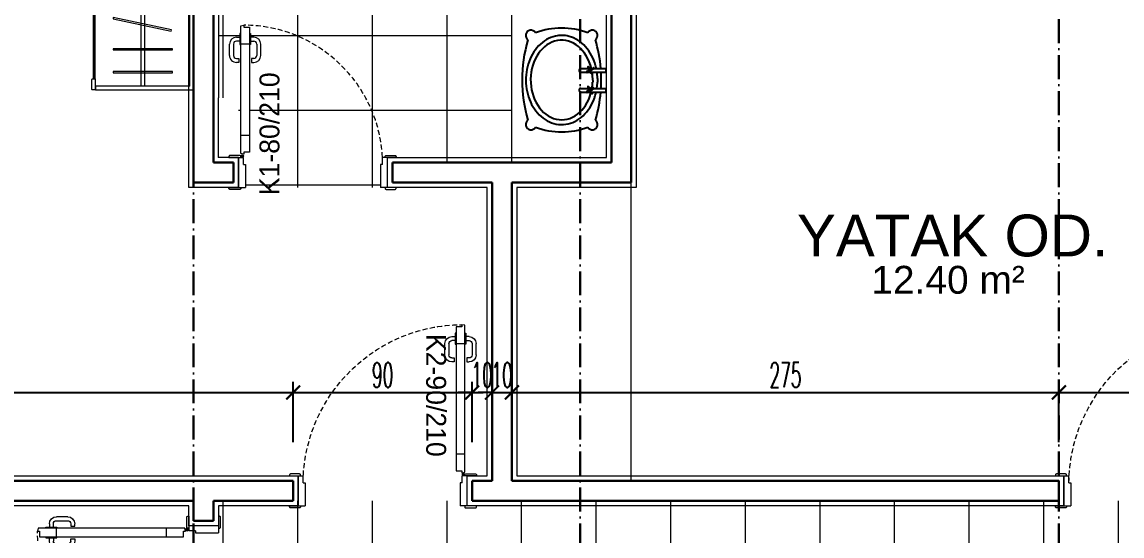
# Model space of a CAD drawing. Extents: x 775040 to 808375, y 4159409 to 4163651.
# Drawn here: x 784661 to 785214, y 4162136 to 4162394 of the extents above; entities that cross this region are included whole.
import ezdxf

# ---------------------------------------------------------------- set-up
doc = ezdxf.new("R2010")
doc.units = 0
doc.header["$MEASUREMENT"] = 0
doc.header["$PDMODE"] = 3
for name, pattern in [('ACAD_ISO10W100', [18, 12, -3, 0, -3]), ('DUZ', [500, 500]), ('HIDDEN', [0.375, 0.25, -0.125])]:
    doc.linetypes.add(name, pattern=pattern)
doc.layers.get('0').update_dxf_attribs({"linetype": 'DUZ'})
for name, color, linetype, lineweight in [('duvar', 7, 'Continuous', 25), ('KAPI', 1, 'Continuous', 15), ('Z_ duvar', 7, 'Continuous', 30), ('Z_aks', 2, 'ACAD_ISO10W100', 30), ('Z_iç ölçü dikey', 111, 'Continuous', 25), ('Z_iç ölçü yatay', 75, 'Continuous', 20), ('Z_sıva', 241, 'Continuous', 5), ('Z_tarama', 8, 'Continuous', 5), ('Z_tefriş', 73, 'Continuous', 5), ('Z_yazı', 4, 'Continuous', 20)]:
    doc.layers.add(name, color=color, linetype=linetype, lineweight=lineweight)
for name, color, linetype in [('POZ', 3, 'Continuous'), ('tefriş', 21, 'Continuous'), ('Z_pencere bilgisi', 3, 'Continuous')]:
    doc.layers.add(name, color=color, linetype=linetype)
doc.styles.add('ARIAL', font='ariblk.ttf', dxfattribs={"height": 1})
doc.styles.add('M2', font='', dxfattribs={"height": 10})
doc.styles.add('OLCUIC', font='ROMANS.SHX', dxfattribs={"width": 0.5})
doc.styles.get('M2').set_extended_font_data('Turkish Arial')
doc.dimstyles.new('ölçü 50', dxfattribs={"dimtxt": 12.5, "dimasz": 7, "dimexe": 5.3, "dimexo": 5, "dimgap": 2.5, "dimtad": 1, "dimdec": 0, "dimzin": 9, "dimdsep": 46, "dimtxsty": 'OLCUIC', "dimblk1": 'ARCHTICK', "dimblk2": 'ARCHTICK', "dimsah": 1, "dimcen": 0, "dimdle": 5.5, "dimadec": 0, "dimazin": 0, "dimtfac": 1, "dimtdec": 0, "dimtix": 1, "dimtofl": 0, "dimtmove": 1, "dimatfit": 3, "dimldrblk": 'ARCHTICK', "dimfxl": 0, "dimtolj": 1, "dimtzin": 0, "dimarcsym": 0})

# ---------------------------------------------------------------- blocks, each defined once
blk = doc.blocks.new('K2')
at = {"layer": 'duvar'}
for p, q in [((0, 0), (10, 0)), ((0, -90), (10, -90))]:
    blk.add_line(p, q, dxfattribs=at)
at = {"layer": 'KAPI'}
for p, q in [((12.5, -2.5), (-2.5, -2.5)), ((-2.5, -2.5), (-2.5, -5)), ((1, -5), (-2.5, -5)), ((1, -5), (1, -6)), ((12.5, -2.5), (12.5, -6)), ((1, -6), (12.5, -6)), ((1, -85), (-2.5, -85)), ((-2.5, -87.5), (-2.5, -85)), ((12.5, -87.5), (-2.5, -87.5)), ((1, -85), (1, -84)), ((1, -84), (12.5, -84)), ((12.5, -87.5), (12.5, -84))]:
    blk.add_line(p, q, dxfattribs=at)
at = {"layer": 'KAPI', "color": 234}
for p, q in [((-63.3, -76.29), (-69, -76.29)), ((-74.25, -81.99), (-74.25, -81.49)), ((-74.25, -81.49), (-68.75, -81.49)), ((-72.5, -79.79), (-72.5, -81.49)), ((-70.5, -81.49), (-70.5, -79.79)), ((-69, -78.29), (-63.3, -78.29)), ((-68.75, -81.49), (-68.75, -81.99)), ((-61.8, -79.79), (-61.8, -80.99)), ((-61.8, -80.99), (-59.8, -80.99)), ((-59.8, -80.99), (-59.8, -79.79)), ((-74.25, -86.29), (-74.25, -86.79)), ((-74.25, -86.79), (-68.75, -86.79)), ((-72.5, -88.49), (-72.5, -86.79)), ((-70.5, -86.79), (-70.5, -88.49)), ((-68.75, -86.79), (-68.75, -86.29)), ((-61.8, -88.49), (-61.8, -87.29)), ((-61.8, -87.29), (-59.8, -87.29)), ((-59.8, -87.29), (-59.8, -88.49)), ((-2.5, -85.59), (-4.1, -85.59)), ((-3.3, -84.79), (-3.3, -86.39)), ((-69, -89.99), (-63.3, -89.99)), ((-63.3, -91.99), (-69, -91.99))]:
    blk.add_line(p, q, dxfattribs=at)
at = {"layer": 'KAPI', "color": 1}
for p, q in [((-77.5, -84.79), (-77.5, -81.99)), ((-77.5, -81.99), (-5.15, -81.99)), ((-69, -81.99), (-69, -86.29)), ((-13.65, -81.99), (-13.65, -86.29)), ((-5.15, -81.99), (-5.15, -84.79)), ((-78.2, -86.29), (-78.5, -84.79)), ((-78.5, -84.79), (-77.5, -84.79)), ((-4.45, -86.29), (-78.2, -86.29)), ((-5.15, -84.79), (-4.15, -84.79)), ((-4.15, -84.79), (-4.45, -86.29))]:
    blk.add_line(p, q, dxfattribs=at)
at = {"layer": 'KAPI'}
for points in [[(-3, 1.75), (-2.5, 1.75), (-2.5, -3.75), (-3, -3.75, -0.414214), (-3.5, -3.25), (-3.5, 1.25, -0.414214)], [(13, 1.75), (12.5, 1.75), (12.5, -3.75), (13, -3.75, 0.414214), (13.5, -3.25), (13.5, 1.25, 0.414214)], [(-3, -92.25), (-2.5, -92.25), (-2.5, -86.25), (-3, -86.25, 0.414214), (-3.5, -86.75), (-3.5, -91.75, 0.414214)], [(13, -92.25), (12.5, -92.25), (12.5, -86.25), (13, -86.25, -0.414214), (13.5, -86.75), (13.5, -91.75, -0.414214)]]:
    blk.add_lwpolyline(points, format="xyb", close=True, dxfattribs=at)
at = {"layer": 'KAPI', "color": 234}
for radius in [0.6, 0.4]:
    blk.add_circle((-3.3, -85.59), radius, dxfattribs=at)
at = {"layer": 'KAPI', "color": 1, "linetype": 'HIDDEN', "ltscale": 10}
blk.add_arc((1.76, -85.26), 80.26, 90.5448, 179.663, dxfattribs=at)
at = {"layer": 'KAPI', "color": 234}
for centre, radius, start, end in [((-69, -79.79), 3.5, 90, 180), ((-63.3, -79.79), 3.5, 0, 90), ((-69, -79.79), 1.5, 90, 180), ((-63.3, -79.79), 1.5, 0, 90), ((-69, -88.49), 3.5, 180, 270), ((-69, -88.49), 1.5, 180, 270), ((-63.3, -88.49), 1.5, 270, 0), ((-63.3, -88.49), 3.5, 270, 0)]:
    blk.add_arc(centre, radius, start, end, dxfattribs=at)
at = {"layer": 'POZ', "style": 'M2', "flags": 4}
blk.add_attdef('K2-90/210', (-73.86, -74.05), '', height=10, dxfattribs=at)
blk = doc.blocks.new('k80-10')
at = {"layer": 'duvar'}
for p, q in [((-10, 0), (0, 0)), ((-10, -80), (0, -80))]:
    blk.add_line(p, q, dxfattribs=at)
at = {"layer": 'KAPI'}
for p, q in [((2.5, -2.5), (-12.5, -2.5)), ((-12.5, -2.5), (-12.5, -5)), ((-9, -5), (-12.5, -5)), ((-9, -5), (-9, -6)), ((2.5, -2.5), (2.5, -6)), ((-9, -6), (2.5, -6)), ((-9, -75), (-12.5, -75)), ((-12.5, -77.5), (-12.5, -75)), ((-9, -75), (-9, -74)), ((-9, -74), (2.5, -74)), ((2.5, -77.5), (2.5, -74)), ((2.5, -77.5), (-12.5, -77.5))]:
    blk.add_line(p, q, dxfattribs=at)
at = {"layer": 'KAPI', "color": 234}
for p, q in [((-63.8, -66.29), (-69.5, -66.29)), ((-74.75, -71.99), (-74.75, -71.49)), ((-74.75, -71.49), (-69.25, -71.49)), ((-73, -69.79), (-73, -71.49)), ((-71, -71.49), (-71, -69.79)), ((-69.5, -68.29), (-63.8, -68.29)), ((-69.25, -71.49), (-69.25, -71.99)), ((-62.3, -69.79), (-62.3, -70.99)), ((-62.3, -70.99), (-60.3, -70.99)), ((-60.3, -70.99), (-60.3, -69.79)), ((-74.75, -76.29), (-74.75, -76.79)), ((-74.75, -76.79), (-69.25, -76.79)), ((-73, -78.49), (-73, -76.79)), ((-71, -76.79), (-71, -78.49)), ((-69.25, -76.79), (-69.25, -76.29)), ((-62.3, -78.49), (-62.3, -77.29)), ((-62.3, -77.29), (-60.3, -77.29)), ((-60.3, -77.29), (-60.3, -78.49)), ((-12.5, -75.59), (-14.1, -75.59)), ((-13.3, -74.79), (-13.3, -76.39)), ((-69.5, -79.99), (-63.8, -79.99)), ((-63.8, -81.99), (-69.5, -81.99))]:
    blk.add_line(p, q, dxfattribs=at)
at = {"layer": 'KAPI', "color": 1}
for p, q in [((-78.7, -76.29), (-79, -74.79)), ((-79, -74.79), (-78, -74.79)), ((-14.45, -76.29), (-78.7, -76.29)), ((-78, -74.79), (-78, -71.99)), ((-78, -71.99), (-15.15, -71.99)), ((-69.5, -71.99), (-69.5, -76.29)), ((-23.65, -71.99), (-23.65, -76.29)), ((-15.15, -71.99), (-15.15, -74.79)), ((-15.15, -74.79), (-14.15, -74.79)), ((-14.15, -74.79), (-14.45, -76.29))]:
    blk.add_line(p, q, dxfattribs=at)
at = {"layer": 'KAPI'}
for points in [[(-13, 1.75), (-12.5, 1.75), (-12.5, -3.75), (-13, -3.75, -0.414214), (-13.5, -3.25), (-13.5, 1.25, -0.414214)], [(3, 1.75), (2.5, 1.75), (2.5, -3.75), (3, -3.75, 0.414214), (3.5, -3.25), (3.5, 1.25, 0.414214)], [(-13, -82.25), (-12.5, -82.25), (-12.5, -76.25), (-13, -76.25, 0.414214), (-13.5, -76.75), (-13.5, -81.75, 0.414214)], [(3, -82.25), (2.5, -82.25), (2.5, -76.25), (3, -76.25, -0.414214), (3.5, -76.75), (3.5, -81.75, -0.414214)]]:
    blk.add_lwpolyline(points, format="xyb", close=True, dxfattribs=at)
at = {"layer": 'KAPI', "color": 234}
for radius in [0.6, 0.4]:
    blk.add_circle((-13.3, -75.59), radius, dxfattribs=at)
at = {"layer": 'KAPI', "color": 1, "linetype": 'HIDDEN', "ltscale": 10}
blk.add_arc((-9, -75), 70, 90.0001, 179.8269, dxfattribs=at)
at = {"layer": 'KAPI', "color": 234}
for centre, radius, start, end in [((-69.5, -69.79), 3.5, 90, 180), ((-63.8, -69.79), 3.5, 0, 90), ((-69.5, -69.79), 1.5, 90, 180), ((-63.8, -69.79), 1.5, 0, 90), ((-69.5, -78.49), 3.5, 180, 270), ((-69.5, -78.49), 1.5, 180, 270), ((-63.8, -78.49), 1.5, 270, 0), ((-63.8, -78.49), 3.5, 270, 0)]:
    blk.add_arc(centre, radius, start, end, dxfattribs=at)
at = {"layer": 'POZ', "style": 'M2', "flags": 4}
blk.add_attdef('K1-80/210', (-76.9, -64.05), '', height=10, dxfattribs=at)
blk = doc.blocks.new('_ARCHTICK')
at = {"color": 0, "linetype": 'ByBlock', "const_width": 0.15}
blk.add_lwpolyline([(-0.5, -0.5), (0.5, 0.5)], dxfattribs=at)
blk = doc.blocks.new('*D125')
at = {"layer": 'Defpoints', "color": 0, "linetype": 'Continuous', "transparency": 16777216}
for p in [(784797.64, 4162208.21), (784227.64, 4162163.75), (784797.64, 4162158.75)]:
    blk.add_point(p, dxfattribs=at)
at = {"layer": 'Z_iç ölçü yatay', "color": 0, "linetype": 'Continuous', "lineweight": -2, "transparency": 16777216}
for p, q in [((784227.64, 4162183.21), (784227.64, 4162213.51)), ((784797.64, 4162183.21), (784797.64, 4162213.51)), ((784222.14, 4162208.21), (784803.14, 4162208.21))]:
    blk.add_line(p, q, dxfattribs=at)
at = {"layer": 'Z_iç ölçü yatay', "color": 0, "linetype": 'Continuous', "lineweight": -2, "transparency": 16777216, "xscale": 7, "yscale": 7, "zscale": 7, "rotation": 180}
blk.add_blockref('_ARCHTICK', (784227.64, 4162208.21), dxfattribs=at)
at = {"layer": 'Z_iç ölçü yatay', "color": 0, "linetype": 'Continuous', "lineweight": -2, "transparency": 16777216, "xscale": 7, "yscale": 7, "zscale": 7}
blk.add_blockref('_ARCHTICK', (784797.64, 4162208.21), dxfattribs=at)
at = {"layer": 'Z_iç ölçü yatay', "color": 0, "linetype": 'Continuous', "transparency": 16777216, "insert": (784512.64, 4162216.96), "char_height": 12.5, "attachment_point": 5, "style": 'OLCUIC'}
blk.add_mtext('\\A1;570', dxfattribs=at)
blk = doc.blocks.new('*D126')
at = {"layer": 'Defpoints', "color": 0, "linetype": 'Continuous', "transparency": 16777216}
for p in [(784887.64, 4162208.21), (784797.64, 4162158.75), (784887.64, 4162158.75)]:
    blk.add_point(p, dxfattribs=at)
at = {"layer": 'Z_iç ölçü yatay', "color": 0, "linetype": 'Continuous', "lineweight": -2, "transparency": 16777216}
for p, q in [((784797.64, 4162183.21), (784797.64, 4162213.51)), ((784887.64, 4162183.21), (784887.64, 4162213.51)), ((784792.14, 4162208.21), (784893.14, 4162208.21))]:
    blk.add_line(p, q, dxfattribs=at)
at = {"layer": 'Z_iç ölçü yatay', "color": 0, "linetype": 'Continuous', "lineweight": -2, "transparency": 16777216, "xscale": 7, "yscale": 7, "zscale": 7, "rotation": 180}
blk.add_blockref('_ARCHTICK', (784797.64, 4162208.21), dxfattribs=at)
at = {"layer": 'Z_iç ölçü yatay', "color": 0, "linetype": 'Continuous', "lineweight": -2, "transparency": 16777216, "xscale": 7, "yscale": 7, "zscale": 7}
blk.add_blockref('_ARCHTICK', (784887.64, 4162208.21), dxfattribs=at)
at = {"layer": 'Z_iç ölçü yatay', "color": 0, "linetype": 'Continuous', "transparency": 16777216, "insert": (784842.64, 4162216.96), "char_height": 12.5, "attachment_point": 5, "style": 'OLCUIC'}
blk.add_mtext('\\A1;90', dxfattribs=at)
blk = doc.blocks.new('*D127')
at = {"layer": 'Defpoints', "color": 0, "linetype": 'Continuous', "transparency": 16777216}
for p in [(784897.64, 4162208.21), (784897.64, 4162163.75), (784887.64, 4162158.75)]:
    blk.add_point(p, dxfattribs=at)
at = {"layer": 'Z_iç ölçü yatay', "color": 0, "linetype": 'Continuous', "lineweight": -2, "transparency": 16777216}
for p, q in [((784887.64, 4162183.21), (784887.64, 4162213.51)), ((784897.64, 4162183.21), (784897.64, 4162213.51)), ((784887.64, 4162208.21), (784880.64, 4162208.21)), ((784897.64, 4162208.21), (784904.64, 4162208.21))]:
    blk.add_line(p, q, dxfattribs=at)
at = {"layer": 'Z_iç ölçü yatay', "color": 0, "linetype": 'Continuous', "lineweight": -2, "transparency": 16777216, "xscale": 7, "yscale": 7, "zscale": 7}
blk.add_blockref('_ARCHTICK', (784887.64, 4162208.21), dxfattribs=at)
at = {"layer": 'Z_iç ölçü yatay', "color": 0, "linetype": 'Continuous', "lineweight": -2, "transparency": 16777216, "xscale": 7, "yscale": 7, "zscale": 7, "rotation": 180}
blk.add_blockref('_ARCHTICK', (784897.64, 4162208.21), dxfattribs=at)
at = {"layer": 'Z_iç ölçü yatay', "color": 0, "linetype": 'Continuous', "transparency": 16777216, "insert": (784892.64, 4162216.96), "char_height": 12.5, "attachment_point": 5, "style": 'OLCUIC'}
blk.add_mtext('\\A1;10', dxfattribs=at)
blk = doc.blocks.new('*D128')
at = {"layer": 'Defpoints', "color": 0, "linetype": 'Continuous', "transparency": 16777216}
for p in [(784907.64, 4162208.21), (784897.64, 4162163.75), (784907.64, 4162163.75)]:
    blk.add_point(p, dxfattribs=at)
at = {"layer": 'Z_iç ölçü yatay', "color": 0, "linetype": 'Continuous', "lineweight": -2, "transparency": 16777216}
for p, q in [((784897.64, 4162183.21), (784897.64, 4162213.51)), ((784907.64, 4162183.21), (784907.64, 4162213.51)), ((784897.64, 4162208.21), (784890.64, 4162208.21)), ((784907.64, 4162208.21), (784914.64, 4162208.21))]:
    blk.add_line(p, q, dxfattribs=at)
at = {"layer": 'Z_iç ölçü yatay', "color": 0, "linetype": 'Continuous', "lineweight": -2, "transparency": 16777216, "xscale": 7, "yscale": 7, "zscale": 7}
blk.add_blockref('_ARCHTICK', (784897.64, 4162208.21), dxfattribs=at)
at = {"layer": 'Z_iç ölçü yatay', "color": 0, "linetype": 'Continuous', "lineweight": -2, "transparency": 16777216, "xscale": 7, "yscale": 7, "zscale": 7, "rotation": 180}
blk.add_blockref('_ARCHTICK', (784907.64, 4162208.21), dxfattribs=at)
at = {"layer": 'Z_iç ölçü yatay', "color": 0, "linetype": 'Continuous', "transparency": 16777216, "insert": (784902.64, 4162216.96), "char_height": 12.5, "attachment_point": 5, "style": 'OLCUIC'}
blk.add_mtext('\\A1;10', dxfattribs=at)
blk = doc.blocks.new('*D129')
at = {"layer": 'Defpoints', "color": 0, "linetype": 'Continuous', "transparency": 16777216}
for p in [(785182.64, 4162208.21), (784907.64, 4162163.75), (785182.64, 4162153.75)]:
    blk.add_point(p, dxfattribs=at)
at = {"layer": 'Z_iç ölçü yatay', "color": 0, "linetype": 'Continuous', "lineweight": -2, "transparency": 16777216}
for p, q in [((784907.64, 4162183.21), (784907.64, 4162213.51)), ((785182.64, 4162183.21), (785182.64, 4162213.51)), ((784902.14, 4162208.21), (785188.14, 4162208.21))]:
    blk.add_line(p, q, dxfattribs=at)
at = {"layer": 'Z_iç ölçü yatay', "color": 0, "linetype": 'Continuous', "lineweight": -2, "transparency": 16777216, "xscale": 7, "yscale": 7, "zscale": 7, "rotation": 180}
blk.add_blockref('_ARCHTICK', (784907.64, 4162208.21), dxfattribs=at)
at = {"layer": 'Z_iç ölçü yatay', "color": 0, "linetype": 'Continuous', "lineweight": -2, "transparency": 16777216, "xscale": 7, "yscale": 7, "zscale": 7}
blk.add_blockref('_ARCHTICK', (785182.64, 4162208.21), dxfattribs=at)
at = {"layer": 'Z_iç ölçü yatay', "color": 0, "linetype": 'Continuous', "transparency": 16777216, "insert": (785045.14, 4162216.96), "char_height": 12.5, "attachment_point": 5, "style": 'OLCUIC'}
blk.add_mtext('\\A1;275', dxfattribs=at)
blk = doc.blocks.new('*D130')
at = {"layer": 'Defpoints', "color": 0, "linetype": 'Continuous', "transparency": 16777216}
for p in [(785272.64, 4162208.21), (785182.64, 4162153.75), (785272.64, 4162158.75)]:
    blk.add_point(p, dxfattribs=at)
at = {"layer": 'Z_iç ölçü yatay', "color": 0, "linetype": 'Continuous', "lineweight": -2, "transparency": 16777216}
for p, q in [((785182.64, 4162183.21), (785182.64, 4162213.51)), ((785272.64, 4162183.21), (785272.64, 4162213.51)), ((785177.14, 4162208.21), (785278.14, 4162208.21))]:
    blk.add_line(p, q, dxfattribs=at)
at = {"layer": 'Z_iç ölçü yatay', "color": 0, "linetype": 'Continuous', "lineweight": -2, "transparency": 16777216, "xscale": 7, "yscale": 7, "zscale": 7, "rotation": 180}
blk.add_blockref('_ARCHTICK', (785182.64, 4162208.21), dxfattribs=at)
at = {"layer": 'Z_iç ölçü yatay', "color": 0, "linetype": 'Continuous', "lineweight": -2, "transparency": 16777216, "xscale": 7, "yscale": 7, "zscale": 7}
blk.add_blockref('_ARCHTICK', (785272.64, 4162208.21), dxfattribs=at)
at = {"layer": 'Z_iç ölçü yatay', "color": 0, "linetype": 'Continuous', "transparency": 16777216, "insert": (785227.64, 4162216.96), "char_height": 12.5, "attachment_point": 5, "style": 'OLCUIC'}
blk.add_mtext('\\A1;90', dxfattribs=at)
blk = doc.blocks.new('199')
at = {"layer": 'tefriş'}
for p, q in [((17725.6, 89548.1), (17725.6, 89555.64)), ((17727.5, 89549.36), (17727.5, 89555.64)), ((17735.6, 89548.1), (17735.6, 89555.64)), ((17737.5, 89549.36), (17737.5, 89555.64)), ((17727.5, 89547.66), (17727.5, 89549.01)), ((17737.5, 89547.66), (17737.5, 89549.01)), ((17725.6, 89546.19), (17725.6, 89547.71)), ((17725.6, 89542.99), (17725.6, 89545.85)), ((17727.5, 89542.99), (17727.5, 89547.3)), ((17735.6, 89546.19), (17735.6, 89547.71)), ((17735.6, 89542.99), (17735.6, 89545.85)), ((17737.5, 89542.99), (17737.5, 89547.3))]:
    blk.add_line(p, q, dxfattribs=at)
at = {"layer": 'tefriş', "color": 8}
for p, q in [((17725.6, 89555.64), (17727.5, 89555.64)), ((17735.6, 89555.64), (17737.5, 89555.64)), ((17732.5, 89551.31), (17730.6, 89551.31)), ((17732.5, 89548.9), (17730.6, 89548.91))]:
    blk.add_line(p, q, dxfattribs=at)
at = {"layer": 'tefriş', "extrusion": (0, 0, -1)}
for centre, major_axis, ratio, start_param, end_param in [((17709.3, 89548.79), (1.85, 1.85), 1, 2.878624, 6.47264), ((17731.69, 89483), (49.67, 49.66), 1, 5.205616, 5.410824), ((17725.02, 89548.67), (0.113, -0.113), 1, 2.031177, 5.17277), ((17726.47, 89549.16), (1.19, -1.19), 1, 0.673587, 2.031177), ((17726.47, 89549.16), (0.967, -0.967), 1, 0.673587, 2.031177), ((17728.16, 89547.81), (1.19, 1.19), 1, 3.81518, 5.17277), ((17728.16, 89547.81), (0.967, -0.967), 1, 2.244383, 3.601973), ((17731.69, 89483), (49.67, 49.66), 1, 5.437952, 5.509178), ((17731.7, 89533.32), (20, 0), 0.78, 4.500827, 4.657366), ((17727.67, 89549.26), (0.113, 0.113), 1, 5.17277, 8.314362), ((17731.69, 89483), (49.67, 49.66), 1, 5.509178, 5.553341), ((17735.02, 89548.67), (0.113, -0.113), 1, 2.031177, 5.17277), ((17736.47, 89549.16), (1.19, -1.19), 1, 0.673587, 2.031177), ((17736.47, 89549.16), (0.967, -0.967), 1, 0.673587, 2.031177), ((17731.7, 89533.32), (20, 0), 0.78, -1.39585, -1.374534), ((17738.16, 89547.81), (1.19, 1.19), 1, 3.81518, 5.17277), ((17738.16, 89547.81), (0.967, -0.967), 1, 2.244383, 3.601973), ((17731.69, 89483), (49.67, 49.66), 1, 5.580461, 5.789958), ((17737.67, 89549.25), (0.113, 0.113), 1, 5.17277, 8.314362), ((17754.1, 89548.79), (1.85, -1.85), 1, 2.952138, 6.546154), ((17743.09, 89533.32), (26.52, 26.51), 1, 3.567284, 4.286698), ((17725.61, 89546.02), (0.113, 0.113), 1, 2.031177, 5.17277), ((17731.7, 89533.32), (20, 0), 0.78, 4.398992, 4.402456), ((17725.12, 89547.47), (0.967, -0.967), 1, -0.897209, 0.460381), ((17726.55, 89542.99), (0.672, -0.672), 1, -0.785398, 2.356194), ((17725.12, 89547.47), (1.19, 1.19), 1, 0.673587, 2.031177), ((17726.64, 89547.64), (0.312, 0.312), 1, 2.75402, 3.576149), ((17726.64, 89547.64), (0.312, -0.312), 1, 2.75402, 3.576149), ((17726.81, 89546.12), (1.19, 1.19), 1, 5.385976, 6.743566), ((17726.81, 89546.12), (0.967, 0.967), 1, 5.385976, 6.743566), ((17726.64, 89547.64), (0.312, 0.312), 1, 1.183224, 2.005353), ((17726.64, 89547.64), (0.312, -0.312), 1, 4.324816, 5.146945), ((17728.26, 89546.61), (0.113, -0.113), 1, -1.110416, 2.031177), ((17735.61, 89546.02), (0.113, 0.113), 1, 2.031177, 5.17277), ((17735.12, 89547.47), (0.967, -0.967), 1, -0.897209, 0.460381), ((17736.55, 89542.99), (0.672, -0.672), 1, -0.785398, 2.356194), ((17735.12, 89547.47), (1.19, 1.19), 1, 0.673587, 2.031177), ((17736.64, 89547.64), (0.312, 0.312), 1, 2.75402, 3.576149), ((17736.64, 89547.64), (0.312, -0.312), 1, 2.75402, 3.576149), ((17736.81, 89546.12), (1.19, 1.19), 1, 5.385976, 6.743566), ((17736.81, 89546.12), (0.967, 0.967), 1, 5.385976, 6.743566), ((17736.64, 89547.64), (0.312, 0.312), 1, 1.183224, 2.005353), ((17736.64, 89547.64), (0.312, -0.312), 1, 4.324816, 5.146945), ((17738.26, 89546.61), (0.113, -0.113), 1, -1.110416, 2.031177), ((17720.3, 89533.32), (26.51, -26.52), 1, -1.145105, -0.425691), ((17709.3, 89517.85), (1.85, -1.85), 1, -0.189455, 3.404562), ((17731.7, 89583.63), (49.67, 49.66), 1, 2.064024, 2.648365), ((17754.09, 89517.84), (1.85, -1.85), 1, 4.44942, 8.043437)]:
    blk.add_ellipse(centre, major_axis=major_axis, ratio=ratio, start_param=start_param, end_param=end_param, dxfattribs=at)
at = {"layer": 'tefriş', "color": 8, "extrusion": (0, 0, -1)}
for start_param, end_param in [(-1.530773, -1.411609), (-1.276556, 4.38037)]:
    blk.add_ellipse((17731.7, 89533.32), major_axis=(20, 0), ratio=0.78, start_param=start_param, end_param=end_param, dxfattribs=at)
at = {"layer": 'tefriş', "color": 8}
for points, knots in [([(17737.5, 89550.71), (17738.02, 89550.6), (17738.53, 89550.47), (17740.81, 89549.84), (17742.51, 89549.16), (17745.67, 89547.48), (17747.12, 89546.48), (17749.68, 89544.18), (17750.78, 89542.89), (17752.55, 89540.1), (17753.21, 89538.59), (17753.93, 89535.82), (17754.1, 89534.56), (17754.1, 89533.31), (17754.1, 89532.27), (17753.98, 89531.23), (17753.42, 89528.64), (17752.82, 89527.11), (17751.17, 89524.26), (17750.12, 89522.94), (17747.66, 89520.57), (17746.24, 89519.53), (17743.15, 89517.76), (17741.48, 89517.04), (17737.96, 89515.97), (17736.12, 89515.61), (17732.4, 89515.26), (17730.51, 89515.28), (17726.79, 89515.69), (17724.96, 89516.08), (17721.48, 89517.22), (17719.82, 89517.97), (17716.78, 89519.79), (17715.39, 89520.86), (17712.99, 89523.27), (17711.97, 89524.62), (17710.4, 89527.5), (17709.84, 89529.04), (17709.25, 89532.2), (17709.22, 89533.82), (17709.68, 89536.99), (17710.17, 89538.55), (17711.62, 89541.48), (17712.58, 89542.85), (17714.88, 89545.34), (17716.23, 89546.45), (17719.2, 89548.35), (17720.83, 89549.14), (17723.54, 89550.11), (17724.56, 89550.41), (17725.6, 89550.64)], [4.980462, 4.980462, 4.980462, 4.980462, 5.05362, 5.05362, 5.310792, 5.310792, 5.567965, 5.567965, 5.825137, 5.825137, 6.08231, 6.08231, 6.283185, 6.283185, 6.283185, 6.450527, 6.450527, 6.707699, 6.707699, 6.964872, 6.964872, 7.222045, 7.222045, 7.479217, 7.479217, 7.73639, 7.73639, 7.993562, 7.993562, 8.250735, 8.250735, 8.507907, 8.507907, 8.76508, 8.76508, 9.022252, 9.022252, 9.279425, 9.279425, 9.536597, 9.536597, 9.79377, 9.79377, 10.050942, 10.050942, 10.308115, 10.308115, 10.565287, 10.565287, 10.71332, 10.71332, 10.71332, 10.71332]), ([(17732.5, 89551.31), (17732.85, 89551.3), (17733.19, 89551.28), (17734.23, 89551.21), (17734.92, 89551.14), (17735.6, 89551.04)], [4.7489843, 4.7489843, 4.7489843, 4.7489843, 4.7964473, 4.7964473, 4.8915665, 4.8915665, 4.8915665, 4.8915665])]:
    blk.add_open_spline(points, degree=3, knots=knots, dxfattribs=at)
at = {"layer": 'tefriş'}
blk.add_open_spline([(17727.5, 89551), (17727.64, 89551.02), (17727.79, 89551.04), (17728.81, 89551.18), (17729.7, 89551.26), (17730.6, 89551.3)], degree=3, knots=[10.8024815, 10.8024815, 10.8024815, 10.8024815, 10.82246, 10.82246, 10.945267, 10.945267, 10.945267, 10.945267], dxfattribs=at)
blk = doc.blocks.new('GARDOLAP 2')
at = {"layer": 'Z_tefriş'}
for p, q in [((-7865.2, 16963.14), (-7918.2, 16963.14)), ((-7918.2, 16963.14), (-7918.2, 16843.14)), ((-7916.2, 16961.14), (-7865.2, 16961.14)), ((-7916.2, 16961.14), (-7916.2, 16845.14)), ((-7891.7, 16845.14), (-7891.7, 16961.14)), ((-7889.7, 16845.14), (-7889.7, 16961.14)), ((-7865.2, 16961.14), (-7865.2, 16963.14)), ((-7865, 16957.14), (-7865, 16909.14)), ((-7864.6, 16957.14), (-7864.6, 16909.14)), ((-7864.2, 16957.14), (-7864.2, 16909.14)), ((-7865, 16849.14), (-7865, 16897.14)), ((-7864.6, 16849.14), (-7864.6, 16897.14)), ((-7864.2, 16849.14), (-7864.2, 16897.14)), ((-7918.2, 16843.14), (-7865.2, 16843.14)), ((-7916.2, 16845.14), (-7865.2, 16845.14)), ((-7865.2, 16843.14), (-7865.2, 16845.14))]:
    blk.add_line(p, q, dxfattribs=at)
for points in [[(-7863.2, 16962.64), (-7863.2, 16957.64, -0.414214), (-7863.7, 16957.14), (-7865, 16957.14), (-7865, 16963.14), (-7863.7, 16963.14, -0.414214)], [(-7863.2, 16908.64), (-7863.2, 16903.64, -0.414214), (-7863.7, 16903.14), (-7865, 16903.14), (-7865, 16909.14), (-7863.7, 16909.14, -0.414214)], [(-7863.2, 16897.64), (-7863.2, 16902.64, 0.414214), (-7863.7, 16903.14), (-7865, 16903.14), (-7865, 16897.14), (-7863.7, 16897.14, 0.414214)], [(-7863.2, 16843.64), (-7863.2, 16848.64, 0.414214), (-7863.7, 16849.14), (-7865, 16849.14), (-7865, 16843.14), (-7863.7, 16843.14, 0.414214)]]:
    blk.add_lwpolyline(points, format="xyb", close=True, dxfattribs=at)
for points in [[(-7874.73, 16953.25), (-7874.73, 16953.86), (-7906.78, 16953.86), (-7906.78, 16953.25)], [(-7874.73, 16940.94), (-7874.73, 16941.55), (-7906.78, 16941.55), (-7906.78, 16940.94)], [(-7874.85, 16924.1), (-7874.72, 16924.7), (-7906.07, 16931.39), (-7906.19, 16930.79)], [(-7874.73, 16917.63), (-7874.73, 16918.24), (-7906.78, 16918.24), (-7906.78, 16917.63)], [(-7874.71, 16911.91), (-7874.82, 16912.51), (-7906.41, 16907.11), (-7906.31, 16906.5)], [(-7874.5, 16895.92), (-7874.5, 16896.53), (-7906.55, 16896.53), (-7906.55, 16895.92)], [(-7874.58, 16884.32), (-7874.52, 16884.93), (-7906.41, 16888.12), (-7906.47, 16887.51)], [(-7874.5, 16874.16), (-7874.5, 16874.77), (-7906.55, 16874.77), (-7906.55, 16874.16)], [(-7875.41, 16867.21), (-7875.6, 16867.79), (-7905.96, 16857.5), (-7905.76, 16856.92)], [(-7874.5, 16852.42), (-7874.5, 16853.04), (-7906.55, 16853.04), (-7906.55, 16852.42)]]:
    blk.add_lwpolyline(points, close=True, dxfattribs=at)
blk = doc.blocks.new('*D724')
at = {"layer": 'Defpoints', "color": 0, "linetype": 'Continuous', "transparency": 16777216}
for p in [(785158.12, 4162153.75), (785253.57, 4162153.75), (785143.66, 4162033.75)]:
    blk.add_point(p, dxfattribs=at)
at = {"layer": 'Z_iç ölçü dikey', "color": 0, "linetype": 'Continuous', "lineweight": -2, "transparency": 16777216}
for p, q in [((785253.57, 4162028.25), (785253.57, 4162159.25)), ((785245.57, 4162153.75), (785258.87, 4162153.75)), ((785245.57, 4162033.75), (785258.87, 4162033.75))]:
    blk.add_line(p, q, dxfattribs=at)
at = {"layer": 'Z_iç ölçü dikey', "color": 0, "linetype": 'Continuous', "lineweight": -2, "transparency": 16777216, "xscale": 7, "yscale": 7, "zscale": 7}
for p, rotation in [((785253.57, 4162153.75), 90), ((785253.57, 4162033.75), 270)]:
    blk.add_blockref('_ARCHTICK', p, dxfattribs=dict(at, rotation=rotation))
at = {"layer": 'Z_iç ölçü dikey', "color": 0, "linetype": 'Continuous', "transparency": 16777216, "insert": (785244.82, 4162093.75), "char_height": 12.5, "attachment_point": 5, "rotation": 90, "style": 'OLCUIC'}
blk.add_mtext('\\A1;120', dxfattribs=at)
blk = doc.blocks.new('*D725')
at = {"layer": 'Defpoints', "color": 0, "linetype": 'Continuous', "transparency": 16777216}
for p in [(785158.12, 4162163.75), (785253.57, 4162163.75), (785158.12, 4162153.75)]:
    blk.add_point(p, dxfattribs=at)
at = {"layer": 'Z_iç ölçü dikey', "color": 0, "linetype": 'Continuous', "lineweight": -2, "transparency": 16777216}
for p, q in [((785253.57, 4162163.75), (785253.57, 4162170.75)), ((785245.57, 4162163.75), (785258.87, 4162163.75)), ((785245.57, 4162153.75), (785258.87, 4162153.75)), ((785253.57, 4162153.75), (785253.57, 4162146.75))]:
    blk.add_line(p, q, dxfattribs=at)
at = {"layer": 'Z_iç ölçü dikey', "color": 0, "linetype": 'Continuous', "lineweight": -2, "transparency": 16777216, "xscale": 7, "yscale": 7, "zscale": 7}
for p, rotation in [((785253.57, 4162163.75), 270), ((785253.57, 4162153.75), 90)]:
    blk.add_blockref('_ARCHTICK', p, dxfattribs=dict(at, rotation=rotation))
at = {"layer": 'Z_iç ölçü dikey', "color": 0, "linetype": 'Continuous', "transparency": 16777216, "insert": (785244.82, 4162158.75), "char_height": 12.5, "attachment_point": 5, "rotation": 90, "style": 'OLCUIC'}
blk.add_mtext('\\A1;10', dxfattribs=at)
blk = doc.blocks.new('*D726')
at = {"layer": 'Defpoints', "color": 0, "linetype": 'Continuous', "transparency": 16777216}
for p in [(785253.57, 4162528.75), (785270.47, 4162528.75), (785158.12, 4162163.75)]:
    blk.add_point(p, dxfattribs=at)
at = {"layer": 'Z_iç ölçü dikey', "color": 0, "linetype": 'Continuous', "lineweight": -2, "transparency": 16777216}
for p, q in [((785253.57, 4162158.25), (785253.57, 4162534.25)), ((785261.57, 4162528.75), (785248.27, 4162528.75)), ((785245.57, 4162163.75), (785258.87, 4162163.75))]:
    blk.add_line(p, q, dxfattribs=at)
at = {"layer": 'Z_iç ölçü dikey', "color": 0, "linetype": 'Continuous', "lineweight": -2, "transparency": 16777216, "xscale": 7, "yscale": 7, "zscale": 7}
for p, rotation in [((785253.57, 4162528.75), 90), ((785253.57, 4162163.75), 270)]:
    blk.add_blockref('_ARCHTICK', p, dxfattribs=dict(at, rotation=rotation))
at = {"layer": 'Z_iç ölçü dikey', "color": 0, "linetype": 'Continuous', "transparency": 16777216, "insert": (785244.82, 4162346.25), "char_height": 12.5, "attachment_point": 5, "rotation": 90, "style": 'OLCUIC'}
blk.add_mtext('\\A1;365', dxfattribs=at)

msp = doc.modelspace()

# ---------------------------------------------------------------- hatches: boundary and pattern name
at = {"layer": 'Z_tarama'}
h = msp.add_hatch(dxfattribs=at)
h.set_pattern_fill('NET', color=256, scale=300, style=0)
h.paths.add_polyline_path([(784957.64, 4162498.75), (784760.14, 4162498.75), (784760.14, 4162356.25), (784770.14, 4162356.25), (784770.14, 4162333.75), (784770.14, 4162327.25), (784770.89, 4162327.25, -0.236068), (784771.29, 4162327.05), (784771.45, 4162327.05, -1), (784772.65, 4162327.05, -0.414214), (784772.05, 4162326.45), (784772.05, 4162326.25), (784772.64, 4162326.25), (784772.64, 4162323.75), (784842.64, 4162323.75, 0.409153), (784772.85, 4162392.75), (784772.85, 4162391.75), (784775.65, 4162391.75), (784775.65, 4162388.5), (784776.15, 4162388.5), (784776.15, 4162386.75), (784777.85, 4162386.75, -0.414214), (784781.35, 4162383.25), (784781.35, 4162377.55, -0.414214), (784777.85, 4162374.05), (784776.65, 4162374.05), (784776.65, 4162376.05), (784777.85, 4162376.05, 0.414214), (784779.35, 4162377.55), (784779.35, 4162383.25, 0.414214), (784777.85, 4162384.75), (784776.15, 4162384.75), (784776.15, 4162383), (784775.65, 4162383), (784775.65, 4162328.9), (784772.85, 4162328.9), (784772.85, 4162327.9), (784771.35, 4162328.2), (784771.35, 4162383), (784770.85, 4162383), (784770.85, 4162384.75), (784769.15, 4162384.75, 0.414214), (784767.65, 4162383.25), (784767.65, 4162377.55, 0.414214), (784769.15, 4162376.05), (784770.35, 4162376.05), (784770.35, 4162374.05), (784769.15, 4162374.05, -0.414214), (784765.65, 4162377.55), (784765.65, 4162383.25, -0.414214), (784769.15, 4162386.75), (784770.85, 4162386.75), (784770.85, 4162388.5), (784771.35, 4162388.5), (784771.35, 4162392.45), (784772.85, 4162392.75, -0.398761), (784842.56, 4162326.25), (784843.89, 4162326.25), (784843.89, 4162326.75, -0.414214), (784844.39, 4162327.25), (784848.89, 4162327.25, -0.414214), (784849.39, 4162326.75), (784849.39, 4162326.25), (784845.14, 4162326.25), (784845.14, 4162323.75), (784907.64, 4162323.75), (784907.64, 4162418.97), (784957.64, 4162418.97)])
edge = h.paths.add_edge_path(flags=16)
edge.add_ellipse((784927.21, 4162451.62), major_axis=(-16.57, 0), ratio=0.812384, start_angle=0, end_angle=360)
edge = h.paths.add_edge_path(flags=0)
edge.add_spline(control_points=[(784912.64, 4162451.62), (784912.64, 4162450.75), (784912.77, 4162449.87), (784913.38, 4162447.85), (784913.96, 4162446.72), (784915.57, 4162444.64), (784916.6, 4162443.69), (784919.01, 4162442.08), (784920.4, 4162441.42), (784923.37, 4162440.5), (784924.96, 4162440.23), (784928.17, 4162440.12), (784929.78, 4162440.27), (784932.85, 4162440.99), (784934.31, 4162441.54), (784936.9, 4162442.99), (784938.04, 4162443.87), (784939.88, 4162445.85), (784940.59, 4162446.94), (784941.54, 4162449.21), (784941.78, 4162450.4), (784941.79, 4162452.76), (784941.56, 4162453.94), (784940.64, 4162456.22), (784939.94, 4162457.31), (784938.12, 4162459.3), (784937, 4162460.19), (784934.42, 4162461.65), (784932.97, 4162462.22), (784929.91, 4162462.96), (784928.29, 4162463.12), (784925.09, 4162463.03), (784923.5, 4162462.77), (784920.51, 4162461.87), (784919.12, 4162461.22), (784916.69, 4162459.63), (784915.65, 4162458.68), (784914.01, 4162456.61), (784913.42, 4162455.49), (784912.78, 4162453.44), (784912.64, 4162452.53), (784912.64, 4162451.62)], knot_values=[0, 0, 0, 0, 0.239276, 0.239276, 0.561276, 0.561276, 0.883276, 0.883276, 1.205277, 1.205277, 1.527277, 1.527277, 1.849277, 1.849277, 2.171277, 2.171277, 2.493278, 2.493278, 2.815278, 2.815278, 3.137278, 3.137278, 3.459278, 3.459278, 3.781279, 3.781279, 4.103279, 4.103279, 4.425279, 4.425279, 4.747279, 4.747279, 5.06928, 5.06928, 5.39128, 5.39128, 5.71328, 5.71328, 6.03528, 6.03528, 6.283185, 6.283185, 6.283185, 6.283185], degree=3, periodic=0)
h.paths.add_polyline_path([(784932.36, 4162456.12), (784934.09, 4162456.12, -0.414214), (784935.09, 4162455.12), (784935.09, 4162448.12, -0.414214), (784934.09, 4162447.12), (784932.36, 4162447.12, -0.414214), (784927.86, 4162451.62, -0.414214)], flags=0)
h.paths.add_polyline_path([(784940.24, 4162479.59), (784940.24, 4162495.59), (784956.24, 4162495.59), (784956.24, 4162479.59)], flags=16)
h.paths.add_polyline_path([(784941.24, 4162487.59, -1), (784955.24, 4162487.59, -1)], flags=0)
h.paths.add_polyline_path([(784952.51, 4162459.62, -1), (784950.37, 4162459.62, -1)], flags=16)
h.paths.add_polyline_path([(784952.51, 4162443.62, -1), (784950.37, 4162443.62, -1)], flags=16)
h.paths.add_polyline_path([(784841.64, 4162322.75), (784842.64, 4162322.75, 0.003572), (784842.64, 4162323.75), (784772.64, 4162323.75), (784772.64, 4162322.75), (784773.64, 4162322.75), (784773.64, 4162311.25), (784841.64, 4162311.25)])
h = msp.add_hatch(dxfattribs=at)
h.set_pattern_fill('NET', color=256, scale=300, style=0)
h.paths.add_polyline_path([(784757.64, 4162043.75), (785282.64, 4162043.75), (785282.64, 4162153.75), (784757.64, 4162153.75)])

# ---------------------------------------------------------------- linework, layer by layer
at = {"layer": 'Z_ duvar', "linetype": 'Continuous'}
for p, q in [((784757.64, 4162323.75), (784757.64, 4162588.75)), ((784957.64, 4162588.75), (784957.64, 4162323.75)), ((784747.64, 4162583.75), (784747.64, 4162313.75)), ((784967.64, 4162313.75), (784967.64, 4162528.75)), ((784957.64, 4162323.75), (784957.64, 4162338.75)), ((784957.64, 4162338.75), (784957.64, 4162338.75)), ((784767.64, 4162323.75), (784757.64, 4162323.75)), ((784767.64, 4162313.75), (784767.64, 4162323.75)), ((784897.64, 4162323.75), (784847.64, 4162323.75)), ((784847.64, 4162323.75), (784847.64, 4162313.75)), ((784957.64, 4162323.75), (784897.64, 4162323.75)), ((784747.64, 4162313.75), (784767.64, 4162313.75)), ((784847.64, 4162313.75), (784897.64, 4162313.75)), ((784897.64, 4162313.75), (784897.64, 4162163.75)), ((784907.64, 4162163.75), (784907.64, 4162313.75)), ((784907.64, 4162313.75), (784967.64, 4162313.75)), ((784797.64, 4162163.75), (784227.64, 4162163.75)), ((784797.64, 4162153.75), (784797.64, 4162163.75)), ((784897.64, 4162163.75), (784887.64, 4162163.75)), ((784887.64, 4162163.75), (784887.64, 4162153.75)), ((785182.64, 4162163.75), (784907.64, 4162163.75)), ((785182.64, 4162153.75), (785182.64, 4162163.75)), ((784227.64, 4162153.75), (784747.64, 4162153.75)), ((784747.64, 4162153.75), (784747.64, 4162143.75)), ((784757.64, 4162143.75), (784757.64, 4162153.75)), ((784757.64, 4162153.75), (784797.64, 4162153.75)), ((784887.64, 4162153.75), (785182.64, 4162153.75)), ((784747.64, 4162143.75), (784757.64, 4162143.75))]:
    msp.add_line(p, q, dxfattribs=at)
at = {"layer": 'Z_aks'}
for p, q in [((784747.64, 4159668.75), (784747.64, 4163028.75)), ((784941.92, 4159668.75), (784941.92, 4163028.75)), ((785182.64, 4159668.75), (785182.64, 4163028.75))]:
    msp.add_line(p, q, dxfattribs=at)
at = {"layer": 'Z_sıva', "linetype": 'Continuous'}
for p, q in [((784745.14, 4162353.75), (784745.14, 4162581.25)), ((784760.14, 4162583.75), (784760.14, 4162356.25)), ((784745.14, 4162333.75), (784745.14, 4162353.75)), ((784759.99, 4162356.25), (784759.99, 4162326.25)), ((784745.14, 4162311.25), (784745.14, 4162333.75)), ((784770.14, 4162326.25), (784759.99, 4162326.25)), ((784770.14, 4162326.25), (784770.14, 4162311.25)), ((784770.14, 4162311.25), (784745.14, 4162311.25))]:
    msp.add_line(p, q, dxfattribs=at)
for points in [[(784885.14, 4162151.25), (784885.14, 4162166.25), (784895.14, 4162166.25), (784895.14, 4162311.25), (784845.14, 4162311.25), (784845.14, 4162326.25), (784897.64, 4162326.25), (784955.14, 4162326.25), (784955.14, 4162338.75), (784955.14, 4162586.25), (784945.14, 4162586.25), (784945.14, 4162616.25), (784985.14, 4162616.25), (784985.14, 4162556.25), (785045.14, 4162556.25), (785045.14, 4162526.25), (784970.14, 4162526.25), (784970.14, 4162311.25), (784910.14, 4162311.25), (784910.14, 4162166.25), (785185.14, 4162166.25), (785185.14, 4162151.25)], [(784230.14, 4162151.25), (784230.14, 4162141.25), (784200.14, 4162141.25), (784200.14, 4162176.27), (784230.14, 4162176.27), (784230.14, 4162166.25), (784800.14, 4162166.25), (784800.14, 4162151.25), (784760.14, 4162151.25), (784760.14, 4162141.25), (784745.14, 4162141.25), (784745.14, 4162151.25)]]:
    msp.add_lwpolyline(points, close=True, dxfattribs=at)
at = {"layer": 'Z_tefriş', "linetype": 'Continuous'}
msp.add_line((784967.64, 4162163.75), (784967.64, 4162313.75), dxfattribs=at)
at = {"layer": 'Z_tefriş'}
msp.add_lwpolyline([(784907.64, 4162323.75), (784907.64, 4162418.97), (784957.64, 4162418.97), (784957.64, 4162323.75), (784907.64, 4162323.75)], dxfattribs=at)

# ---------------------------------------------------------------- block references
at = {"layer": 'KAPI'}
ref = msp.add_blockref('k80-10', (784847.64, 4162313.75), dxfattribs=dict(at, rotation=270))
ref.add_attrib('K1-80/210', 'K1-80/210', (784790.74, 4162307.33), dxfattribs={"layer": 'Z_pencere bilgisi', "height": 10, "rotation": 90, "style": 'M2'})
ref = msp.add_blockref('K2', (784797.64, 4162163.75), dxfattribs=dict(at, xscale=-1, rotation=90))
ref.add_attrib('K2-90/210', 'K2-90/210', (784864.55, 4162237.62), dxfattribs={"layer": 'Z_pencere bilgisi', "height": 10, "rotation": 270, "style": 'M2'})
ref = msp.add_blockref('K2', (785182.64, 4162163.75), dxfattribs=dict(at, xscale=-1, rotation=90))
ref.add_attrib('K2-90/210', 'K2-90/210', (785249.55, 4162237.62), dxfattribs={"layer": 'Z_pencere bilgisi', "height": 10, "rotation": 270, "style": 'M2'})
ref = msp.add_blockref('K2', (784747.64, 4162053.75), dxfattribs=dict(at, xscale=-1, rotation=180))
ref.add_attrib('K2-90/210', 'K2-90/210', (784673.78, 4162120.66), dxfattribs={"layer": 'Z_pencere bilgisi', "height": 10, "style": 'M2'})
at = {"layer": 'tefriş', "color": 8, "xscale": -1, "rotation": 270}
msp.add_blockref('199', (695399.32, 4144633.51), dxfattribs=at)
at = {"layer": 'Z_tefriş', "xscale": 0.9314910005778074, "yscale": 0.9314910005778074, "zscale": 0.9314910005778074, "rotation": 180}
msp.add_blockref('GARDOLAP 2', (777371.91, 4178161.21), dxfattribs=at)

# ---------------------------------------------------------------- texts
at = {"layer": 'Z_yazı', "attachment_point": 5, "style": 'ARIAL'}
for s, insert, char_height, width in [('{\\fArial|b0|i0|c162|p34;YATAK OD.}', (785129.16, 4162286.93), 21, 311.9787), ('{\\fArial|b0|i0|c162|p34;12.40 \\fArial|b0|i0|c0|p34;m²}', (785126.88, 4162264.72), 14, 222.9858)]:
    msp.add_mtext(s, dxfattribs=dict(at, insert=insert, char_height=char_height, width=width))

# ---------------------------------------------------------------- dimensions: what is measured, and where the dimension line sits
at = {"layer": 'Z_iç ölçü dikey', "linetype": 'Continuous'}
for base, p1, p2, picture, middle in [((785253.57, 4162528.75), (785158.12, 4162163.75), (785270.47, 4162528.75), '*D726', (785244.82, 4162346.25)), ((785253.57, 4162163.75), (785158.12, 4162153.75), (785158.12, 4162163.75), '*D725', (785244.82, 4162158.75)), ((785253.57, 4162153.75), (785143.66, 4162033.75), (785158.12, 4162153.75), '*D724', (785244.82, 4162093.75))]:
    dim = msp.add_linear_dim(base=base, p1=p1, p2=p2, angle=90, dimstyle='ölçü 50', override={"dimfxl": 8}, dxfattribs=at)
    dim.commit()
    dim.dimension.update_dxf_attribs({"geometry": picture, "text_midpoint": middle})
at = {"layer": 'Z_iç ölçü yatay', "linetype": 'Continuous'}
for base, p1, p2, picture, middle in [((784797.64, 4162208.21), (784227.64, 4162163.75), (784797.64, 4162158.75), '*D125', (784512.64, 4162216.96)), ((784887.64, 4162208.21), (784797.64, 4162158.75), (784887.64, 4162158.75), '*D126', (784842.64, 4162216.96)), ((784897.64, 4162208.21), (784887.64, 4162158.75), (784897.64, 4162163.75), '*D127', (784892.64, 4162216.96)), ((784907.64, 4162208.21), (784897.64, 4162163.75), (784907.64, 4162163.75), '*D128', (784902.64, 4162216.96)), ((785182.64, 4162208.21), (784907.64, 4162163.75), (785182.64, 4162153.75), '*D129', (785045.14, 4162216.96)), ((785272.64, 4162208.21), (785182.64, 4162153.75), (785272.64, 4162158.75), '*D130', (785227.64, 4162216.96))]:
    dim = msp.add_linear_dim(base=base, p1=p1, p2=p2, dimstyle='ölçü 50', dxfattribs=at)
    dim.commit()
    dim.dimension.update_dxf_attribs({"geometry": picture, "text_midpoint": middle})

doc.saveas('drawing.dxf')
